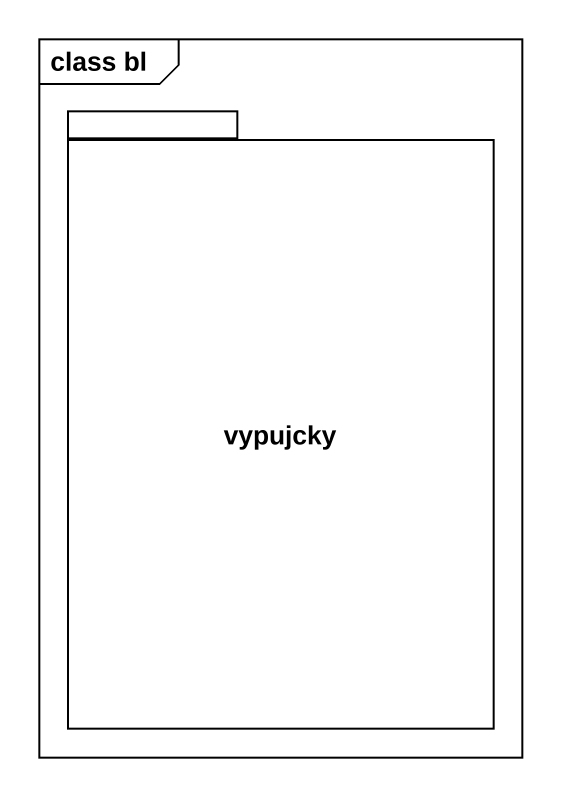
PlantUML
@startuml
mainframe class bl
package vypujcky {
}
@enduml
